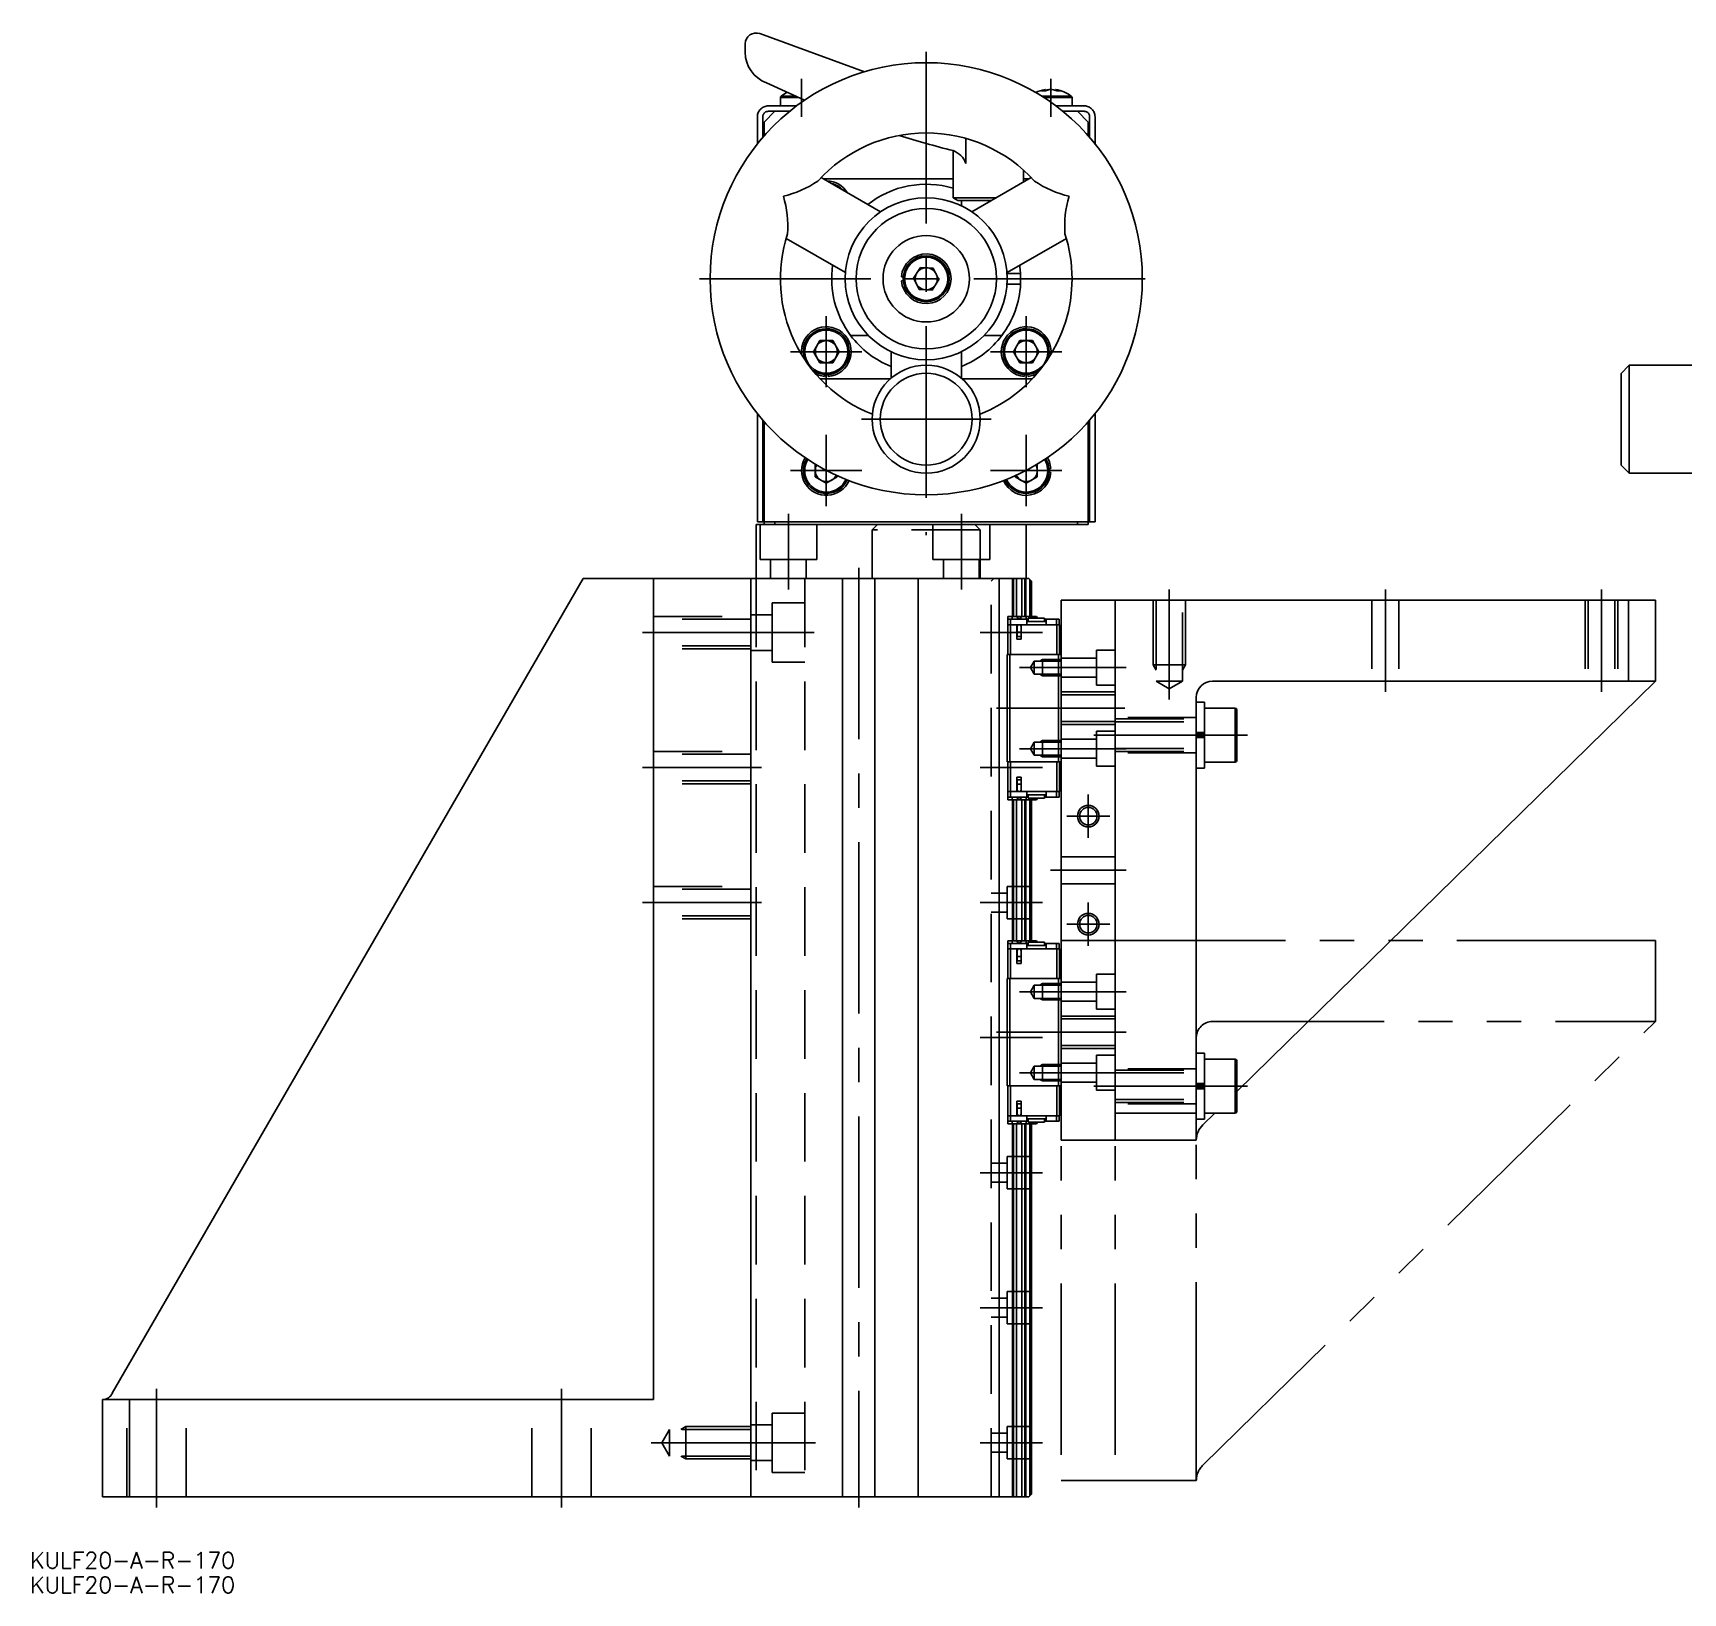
# Model space of a CAD drawing. Extents: x -165 to 344, y -458 to 75.
# Drawn here: x -165.4 to 140.1, y -457.8 to -169 of the extents above; entities that cross this region are included whole.
import ezdxf

# ---------------------------------------------------------------- set-up
doc = ezdxf.new("R2010")
doc.units = 0
for name, pattern in [('CENTER', [50.8, 31.75, -6.35, 6.35, -6.35]), ('DASHED', [19.05, 12.7, -6.35]), ('PHANTOM', [63.5, 31.75, -6.35, 6.35, -6.35, 6.35, -6.35])]:
    doc.linetypes.add(name, pattern=pattern)
doc.layers.get('0').update_dxf_attribs({"linetype": 'CONTINUOUS'})
doc.styles.get("Standard").update_dxf_attribs({"font": 'txt.shx', "height": 3, "bigfont": 'bigfont.shx'})

# ---------------------------------------------------------------- blocks, each defined once
blk = doc.blocks.new('*U3')
at = {"color": 7, "linetype": 'CONTINUOUS'}
blk.add_text('KULF20-A-R-170', height=3, dxfattribs=at).set_placement((-165.87, -453.27))
blk = doc.blocks.new('*U4')
at = {"color": 7, "linetype": 'CONTINUOUS'}
blk.add_text('KULF20-A-R-170', height=3, dxfattribs=at).set_placement((-165.87, -457.82))

msp = doc.modelspace()

# ---------------------------------------------------------------- linework, layer by layer
at = {"color": 7, "linetype": 'CONTINUOUS'}
for p, q in [((-33.5, -172.58), (-33.5, -171)), ((-30.82, -169.12), (-11.44, -176.17)), ((21.99, -179.48), (22.05, -179.48)), ((22.83, -179.48), (22.67, -179.48)), ((22.83, -179.48), (23.33, -179.48)), ((24, -179.48), (23.95, -179.48)), ((24, -179.48), (24.01, -179.48)), ((-27, -180.96), (-23.64, -180.96)), ((-27, -180.96), (-27, -182.5)), ((-26.85, -180.67), (-24.3, -180.67)), ((21.34, -180.67), (25.94, -180.67)), ((21.79, -180.96), (26.06, -180.96)), ((25.94, -180.67), (26.85, -180.67)), ((26.06, -180.96), (27, -180.96)), ((27, -180.96), (27, -182.5)), ((-28, -183.5), (-30, -185.5)), ((-30, -185.5), (-30, -188.04)), ((-25.28, -183.5), (-28, -183.5)), ((30, -185.5), (28, -183.5)), ((30, -185.5), (30, -188.04)), ((7.35, -188.52), (7.35, -193.14)), ((5, -199.5), (5, -190.8)), ((18, -194.38), (18, -196.6)), ((-19.45, -195.77), (-8.46, -202.11)), ((5, -196), (-19.04, -196)), ((19.45, -195.77), (8.46, -202.11)), ((19.04, -196), (18, -196)), ((18.35, -196.4), (18, -196.43)), ((5, -199.5), (12.98, -199.5)), ((5.87, -200), (5, -199.5)), ((5.87, -200), (12.11, -200)), ((6.5, -200), (6.5, -200.98)), ((-25.95, -207.03), (-14.96, -213.37)), ((25.95, -207.03), (14.96, -213.37)), ((-2.35, -214.38), (-1.07, -212.4)), ((1.29, -212.52), (-1.07, -212.4)), ((2.35, -214.62), (1.29, -212.52)), ((14.97, -213.5), (17.47, -213.5)), ((17.47, -215.5), (17.47, -213.5)), ((-4.24, -214.17), (-4.59, -214.14)), ((-4.24, -214.83), (-4.59, -214.86)), ((-1.29, -216.48), (-2.35, -214.38)), ((-1.29, -216.48), (1.07, -216.6)), ((2.35, -214.62), (1.07, -216.6)), ((14.97, -215.5), (17.47, -215.5)), ((-20.86, -228), (-19.68, -225.96)), ((-17.32, -225.96), (-19.68, -225.96)), ((-16.14, -228), (-17.32, -225.96)), ((-14, -225), (-10.71, -225)), ((10.71, -225), (14, -225)), ((16.14, -228), (17.32, -225.96)), ((19.68, -225.96), (17.32, -225.96)), ((20.86, -228), (19.68, -225.96)), ((-19.68, -230.04), (-20.86, -228)), ((-16.14, -228), (-17.32, -230.04)), ((-6.5, -232.9), (-6.5, -228.02)), ((6.5, -232.9), (6.5, -228.02)), ((17.32, -230.04), (16.14, -228)), ((20.86, -228), (19.68, -230.04)), ((-19.68, -230.04), (-17.32, -230.04)), ((17.32, -230.04), (19.68, -230.04)), ((128.65, -232.02), (130.15, -230.52)), ((128.65, -249.02), (128.65, -232.02)), ((155.32, -230.52), (130.15, -230.52)), ((130.15, -250.52), (130.15, -230.52)), ((-19.67, -233), (-6.61, -233)), ((-18.83, -232.24), (-18.86, -232.59)), ((-18.17, -232.24), (-18.14, -232.59)), ((6.61, -233), (19.67, -233)), ((18.17, -232.24), (18.14, -232.59)), ((18.83, -232.24), (18.86, -232.59)), ((-30, -240.96), (-30, -259.5)), ((30, -240.96), (30, -259.5)), ((-20.54, -248.82), (-20.54, -251.18)), ((20.54, -251.18), (20.54, -248.82)), ((22.74, -249.67), (23.09, -249.64)), ((22.74, -250.33), (23.09, -250.36)), ((130.15, -250.52), (128.65, -249.02)), ((-18.5, -252.36), (-20.54, -251.18)), ((-16.46, -251.18), (-18.5, -252.36)), ((-16.46, -251.18), (-16.46, -250.96)), ((16.46, -250.96), (16.46, -251.18)), ((18.5, -252.36), (16.46, -251.18)), ((20.54, -251.18), (18.5, -252.36)), ((155.32, -250.52), (130.15, -250.52)), ((30, -259.5), (-30, -259.5)), ((-30, -260), (-30, -259.5)), ((-28, -259.5), (-28, -260)), ((28, -260), (28, -259.5)), ((30, -259.5), (30, -260)), ((-31.5, -270), (-31.5, -260)), ((-31.5, -260), (18.5, -260)), ((-28, -260), (-30, -260)), ((28, -260), (-28, -260)), ((18.5, -260), (18.5, -270)), ((30, -260), (28, -260)), ((-150.67, -420.8), (-63.52, -270)), ((-63.52, -270), (-50.5, -270)), ((-63.52, -270), (-32.5, -270)), ((-50.5, -422), (-50.5, -270)), ((-50.5, -270), (-32.5, -270)), ((-32.5, -270), (-32.5, -440)), ((-32.5, -270), (-32.5, -440)), ((-32.5, -270), (-15.8, -270)), ((-32.5, -270), (19, -270)), ((-31.5, -270), (18.5, -270)), ((-15.5, -270), (-15.5, -440)), ((-9.5, -270), (-9.5, -440)), ((-9.2, -270), (-2.5, -270)), ((-1.5, -270), (-1.5, -440)), ((12.5, -270), (12, -270)), ((12, -270), (12.49, -270)), ((12.49, -270), (15.95, -270)), ((15.95, -270), (12.5, -270)), ((13.5, -270), (13.5, -440)), ((15.94, -277.05), (15.94, -270)), ((18.55, -270), (15.95, -270)), ((15.95, -270), (18.5, -270)), ((16.15, -277.05), (16.15, -270)), ((16.7, -277.05), (16.7, -270)), ((17.7, -277.05), (17.7, -270)), ((18.25, -277.05), (18.25, -270)), ((18.46, -277.05), (18.46, -270)), ((18.5, -270), (18.55, -270)), ((19.5, -270.5), (19, -270)), ((19.2, -277.05), (19.2, -270.2)), ((19.5, -277.05), (19.5, -270.5)), ((25, -274), (25, -374)), ((35, -274), (25, -274)), ((35, -274), (35, -374)), ((35, -274), (35, -369)), ((130, -274), (35, -274)), ((130, -289), (130, -274)), ((130, -274), (130, -289)), ((130, -274), (135, -274)), ((135, -274), (135, -289)), ((15.1, -277.05), (15.89, -277.05)), ((15.1, -277.55), (15.1, -277.05)), ((15.1, -277.55), (15.1, -278.55)), ((15.6, -277.55), (15.1, -277.55)), ((18.6, -277.55), (15.6, -277.55)), ((15.6, -277.55), (15.6, -278.55)), ((15.89, -277.55), (15.89, -277.05)), ((15.89, -277.05), (16.76, -277.05)), ((17.02, -277.55), (16.76, -277.05)), ((16.76, -277.05), (16.85, -277.05)), ((16.85, -277.05), (17.55, -277.05)), ((17.11, -277.55), (16.85, -277.05)), ((17.11, -277.55), (17.11, -277.55)), ((17.29, -277.55), (17.55, -277.05)), ((17.38, -277.55), (17.64, -277.05)), ((17.55, -277.05), (17.64, -277.05)), ((17.64, -277.05), (18.51, -277.05)), ((18.51, -277.05), (19.13, -277.05)), ((18.51, -277.55), (18.51, -277.05)), ((18.6, -277.55), (18.6, -278.55)), ((18.6, -277.55), (18.9, -277.55)), ((22.2, -277.95), (18.6, -277.95)), ((18.9, -277.35), (18.9, -277.95)), ((21.9, -277.35), (18.9, -277.35)), ((19.13, -277.05), (19.13, -277.35)), ((20.43, -277.05), (19.13, -277.05)), ((20.43, -277.05), (20.61, -277.35)), ((21.9, -277.95), (21.9, -277.35)), ((21.9, -277.55), (22.2, -277.55)), ((24.1, -277.55), (22.2, -277.55)), ((22.2, -277.55), (22.2, -278.55)), ((24.1, -277.55), (24.1, -278.55)), ((24.6, -277.55), (24.1, -277.55)), ((24.6, -277.55), (24.6, -278.55)), ((15.1, -278.55), (15.1, -284.05)), ((15.6, -278.55), (15.1, -278.55)), ((15.6, -278.55), (15.6, -284.05)), ((16.8, -278.55), (15.6, -278.55)), ((17.6, -278.55), (16.8, -278.55)), ((16.8, -281.25), (16.8, -278.55)), ((16.8, -279.35), (16.85, -279.35)), ((16.8, -279.81), (16.85, -279.81)), ((16.85, -278.9), (16.85, -279.95)), ((16.85, -279.95), (17.2, -279.95)), ((16.85, -279.95), (16.85, -280.75)), ((16.85, -280.75), (17.2, -280.75)), ((17.2, -279.95), (17.55, -279.95)), ((17.2, -280.75), (17.55, -280.75)), ((17.55, -279.95), (17.55, -278.9)), ((17.55, -279.35), (17.6, -279.35)), ((17.55, -279.81), (17.6, -279.81)), ((17.55, -280.75), (17.55, -279.95)), ((24.2, -278.55), (17.6, -278.55)), ((17.6, -281.25), (17.6, -278.55)), ((24.2, -278.55), (24.2, -284.05)), ((24.7, -278.55), (24.2, -278.55)), ((24.7, -278.55), (24.7, -284.05)), ((15, -303.95), (15, -284.05)), ((15.5, -284.05), (15, -284.05)), ((15.5, -303.95), (15.5, -284.05)), ((24.5, -284.05), (15.5, -284.05)), ((16.8, -281.25), (17.6, -281.25)), ((24.5, -303.95), (24.5, -284.05)), ((25, -284.05), (24.5, -284.05)), ((25, -303.95), (25, -284.05)), ((53, -289), (130, -289)), ((57.5, -364.97), (135, -289)), ((135, -289), (130, -289)), ((50, -369), (50, -292)), ((51.5, -292.89), (50, -292.89)), ((51.5, -292.89), (51.5, -298.51)), ((57.2, -293.99), (51.5, -293.99)), ((57.2, -298.54), (57.2, -293.99)), ((57.5, -294.29), (57.5, -298.56)), ((51.5, -298.51), (50, -298.51)), ((50, -298.75), (51.4, -298.75)), ((50, -299.22), (51.4, -299.22)), ((51.25, -299.22), (51.25, -298.75)), ((51.5, -298.59), (51.5, -298.51)), ((51.5, -298.54), (51.5, -299.46)), ((57.2, -303.99), (57.2, -298.54)), ((57.5, -298.56), (57.5, -303.69)), ((51.5, -299.46), (50, -299.46)), ((51.5, -299.38), (51.5, -299.46)), ((51.5, -299.46), (51.5, -305.09)), ((15.5, -303.95), (15, -303.95)), ((15.1, -309.45), (15.1, -303.95)), ((24.5, -303.95), (15.5, -303.95)), ((15.6, -309.45), (15.6, -303.95)), ((24.2, -309.45), (24.2, -303.95)), ((25, -303.95), (24.5, -303.95)), ((24.7, -309.45), (24.7, -303.95)), ((50, -305.09), (51.5, -305.09)), ((51.5, -303.99), (57.2, -303.99)), ((16.8, -306.75), (17.6, -306.75)), ((16.8, -306.75), (16.8, -309.45)), ((16.8, -308.19), (16.85, -308.19)), ((16.85, -307.25), (16.85, -308.05)), ((17.2, -307.25), (16.85, -307.25)), ((17.2, -308.05), (16.85, -308.05)), ((16.85, -308.05), (16.85, -309.1)), ((17.55, -307.25), (17.2, -307.25)), ((17.55, -308.05), (17.2, -308.05)), ((17.55, -308.05), (17.55, -307.25)), ((17.55, -309.1), (17.55, -308.05)), ((17.55, -308.19), (17.6, -308.19)), ((17.6, -306.75), (17.6, -309.45)), ((15.1, -310.45), (15.1, -309.45)), ((15.6, -309.45), (15.1, -309.45)), ((15.1, -310.45), (15.1, -310.95)), ((15.6, -310.45), (15.1, -310.45)), ((15.1, -310.95), (15.89, -310.95)), ((15.6, -310.45), (15.6, -309.45)), ((16.8, -309.45), (15.6, -309.45)), ((18.6, -310.45), (15.6, -310.45)), ((15.89, -310.45), (15.89, -310.95)), ((15.89, -310.95), (16.76, -310.95)), ((15.94, -310.95), (15.94, -337.05)), ((16.15, -310.95), (16.15, -337.05)), ((16.7, -310.95), (16.7, -337.05)), ((17.02, -310.45), (16.76, -310.95)), ((16.76, -310.95), (16.85, -310.95)), ((16.8, -308.65), (16.85, -308.65)), ((17.6, -309.45), (16.8, -309.45)), ((17.11, -310.45), (16.85, -310.95)), ((16.85, -310.95), (17.55, -310.95)), ((17.11, -310.45), (17.11, -310.45)), ((17.29, -310.45), (17.55, -310.95)), ((17.38, -310.45), (17.64, -310.95)), ((17.55, -308.65), (17.6, -308.65)), ((17.55, -310.95), (17.64, -310.95)), ((24.2, -309.45), (17.6, -309.45)), ((17.64, -310.95), (18.51, -310.95)), ((17.7, -310.95), (17.7, -337.05)), ((18.25, -310.95), (18.25, -337.05)), ((18.46, -310.95), (18.46, -337.05)), ((18.51, -310.45), (18.51, -310.95)), ((18.51, -310.95), (19.13, -310.95)), ((18.6, -310.45), (18.6, -309.45)), ((22.2, -310.05), (18.6, -310.05)), ((18.6, -310.45), (18.9, -310.45)), ((18.9, -310.05), (18.9, -310.65)), ((21.9, -310.65), (18.9, -310.65)), ((19.13, -310.95), (19.13, -310.65)), ((20.43, -310.95), (19.13, -310.95)), ((19.2, -310.95), (19.2, -337.05)), ((19.5, -310.95), (19.5, -337.05)), ((20.43, -310.95), (20.61, -310.65)), ((21.9, -310.65), (21.9, -310.05)), ((21.9, -310.45), (22.2, -310.45)), ((22.2, -310.45), (22.2, -309.45)), ((24.1, -310.45), (22.2, -310.45)), ((24.1, -310.45), (24.1, -309.45)), ((24.6, -310.45), (24.1, -310.45)), ((24.7, -309.45), (24.2, -309.45)), ((24.6, -310.45), (24.6, -309.45)), ((15.1, -337.05), (15.89, -337.05)), ((15.1, -337.55), (15.1, -337.05)), ((15.1, -337.55), (15.1, -338.55)), ((15.6, -337.55), (15.1, -337.55)), ((15.1, -338.55), (15.1, -344.05)), ((15.6, -338.55), (15.1, -338.55)), ((18.6, -337.55), (15.6, -337.55)), ((15.6, -337.55), (15.6, -338.55)), ((15.6, -338.55), (15.6, -344.05)), ((16.8, -338.55), (15.6, -338.55)), ((15.89, -337.05), (16.76, -337.05)), ((15.89, -337.55), (15.89, -337.05)), ((17.02, -337.55), (16.76, -337.05)), ((16.76, -337.05), (16.85, -337.05)), ((16.8, -341.25), (16.8, -338.55)), ((17.6, -338.55), (16.8, -338.55)), ((16.85, -337.05), (17.55, -337.05)), ((17.11, -337.55), (16.85, -337.05)), ((16.85, -338.9), (16.85, -339.95)), ((17.11, -337.55), (17.11, -337.55)), ((17.29, -337.55), (17.55, -337.05)), ((17.38, -337.55), (17.64, -337.05)), ((17.55, -337.05), (17.64, -337.05)), ((17.55, -339.95), (17.55, -338.9)), ((17.6, -341.25), (17.6, -338.55)), ((24.2, -338.55), (17.6, -338.55)), ((17.64, -337.05), (18.51, -337.05)), ((18.51, -337.05), (19.13, -337.05)), ((18.51, -337.55), (18.51, -337.05)), ((18.6, -337.55), (18.6, -338.55)), ((18.6, -337.55), (18.9, -337.55)), ((22.2, -337.95), (18.6, -337.95)), ((18.9, -337.35), (18.9, -337.95)), ((21.9, -337.35), (18.9, -337.35)), ((19.13, -337.05), (19.13, -337.35)), ((20.43, -337.05), (19.13, -337.05)), ((20.43, -337.05), (20.61, -337.35)), ((21.9, -337.95), (21.9, -337.35)), ((21.9, -337.55), (22.2, -337.55)), ((24.1, -337.55), (22.2, -337.55)), ((22.2, -337.55), (22.2, -338.55)), ((24.1, -337.55), (24.1, -338.55)), ((24.6, -337.55), (24.1, -337.55)), ((24.2, -338.55), (24.2, -344.05)), ((24.7, -338.55), (24.2, -338.55)), ((24.6, -337.55), (24.6, -338.55)), ((24.7, -338.55), (24.7, -344.05)), ((16.8, -339.35), (16.85, -339.35)), ((16.8, -339.81), (16.85, -339.81)), ((16.8, -341.25), (17.6, -341.25)), ((16.85, -339.95), (17.2, -339.95)), ((16.85, -339.95), (16.85, -340.75)), ((16.85, -340.75), (17.2, -340.75)), ((17.2, -339.95), (17.55, -339.95)), ((17.2, -340.75), (17.55, -340.75)), ((17.55, -339.35), (17.6, -339.35)), ((17.55, -339.81), (17.6, -339.81)), ((17.55, -340.75), (17.55, -339.95)), ((15, -363.95), (15, -344.05)), ((15.5, -344.05), (15, -344.05)), ((15.5, -363.95), (15.5, -344.05)), ((24.5, -344.05), (15.5, -344.05)), ((24.5, -363.95), (24.5, -344.05)), ((25, -344.05), (24.5, -344.05)), ((25, -363.95), (25, -344.05)), ((51.5, -357.89), (50, -357.89)), ((51.5, -357.89), (51.5, -363.51)), ((57.2, -358.99), (51.5, -358.99)), ((57.2, -363.54), (57.2, -358.99)), ((57.5, -359.29), (57.5, -363.56)), ((15.5, -363.95), (15, -363.95)), ((15.1, -369.45), (15.1, -363.95)), ((24.5, -363.95), (15.5, -363.95)), ((15.6, -369.45), (15.6, -363.95)), ((24.2, -369.45), (24.2, -363.95)), ((25, -363.95), (24.5, -363.95)), ((24.7, -369.45), (24.7, -363.95)), ((51.5, -363.51), (50, -363.51)), ((50, -363.75), (51.4, -363.75)), ((50, -364.22), (51.4, -364.22)), ((51.5, -364.46), (50, -364.46)), ((51.25, -364.22), (51.25, -363.75)), ((51.5, -363.59), (51.5, -363.51)), ((51.5, -363.54), (51.5, -364.46)), ((51.5, -364.38), (51.5, -364.46)), ((51.5, -364.46), (51.5, -370.09)), ((57.2, -368.99), (57.2, -363.54)), ((57.5, -363.56), (57.5, -368.69)), ((15.6, -369.45), (15.1, -369.45)), ((15.1, -370.45), (15.1, -369.45)), ((16.8, -369.45), (15.6, -369.45)), ((15.6, -370.45), (15.6, -369.45)), ((16.8, -366.75), (17.6, -366.75)), ((16.8, -366.75), (16.8, -369.45)), ((16.8, -368.19), (16.85, -368.19)), ((16.8, -368.65), (16.85, -368.65)), ((17.6, -369.45), (16.8, -369.45)), ((17.2, -367.25), (16.85, -367.25)), ((16.85, -367.25), (16.85, -368.05)), ((17.2, -368.05), (16.85, -368.05)), ((16.85, -368.05), (16.85, -369.1)), ((17.55, -367.25), (17.2, -367.25)), ((17.55, -368.05), (17.2, -368.05)), ((17.55, -368.05), (17.55, -367.25)), ((17.55, -369.1), (17.55, -368.05)), ((17.55, -368.19), (17.6, -368.19)), ((17.55, -368.65), (17.6, -368.65)), ((17.6, -366.75), (17.6, -369.45)), ((24.2, -369.45), (17.6, -369.45)), ((18.6, -370.45), (18.6, -369.45)), ((22.2, -370.45), (22.2, -369.45)), ((24.1, -370.45), (24.1, -369.45)), ((24.7, -369.45), (24.2, -369.45)), ((24.6, -370.45), (24.6, -369.45)), ((35, -374), (35, -369)), ((35, -369), (50, -369)), ((50, -369), (35, -369)), ((50, -369), (50, -374)), ((51.2, -371.14), (53.4, -368.99)), ((51.5, -368.99), (57.2, -368.99)), ((15.6, -370.45), (15.1, -370.45)), ((15.1, -370.45), (15.1, -370.95)), ((15.1, -370.95), (15.89, -370.95)), ((18.6, -370.45), (15.6, -370.45)), ((15.89, -370.45), (15.89, -370.95)), ((15.89, -370.95), (16.76, -370.95)), ((15.94, -440), (15.94, -370.95)), ((16.15, -440), (16.15, -370.95)), ((16.7, -440), (16.7, -370.95)), ((17.02, -370.45), (16.76, -370.95)), ((16.76, -370.95), (16.85, -370.95)), ((17.11, -370.45), (16.85, -370.95)), ((16.85, -370.95), (17.55, -370.95)), ((17.11, -370.45), (17.11, -370.45)), ((17.29, -370.45), (17.55, -370.95)), ((17.38, -370.45), (17.64, -370.95)), ((17.55, -370.95), (17.64, -370.95)), ((17.64, -370.95), (18.51, -370.95)), ((17.7, -440), (17.7, -370.95)), ((18.25, -440), (18.25, -370.95)), ((18.46, -440), (18.46, -370.95)), ((18.51, -370.45), (18.51, -370.95)), ((18.51, -370.95), (19.13, -370.95)), ((22.2, -370.05), (18.6, -370.05)), ((18.6, -370.45), (18.9, -370.45)), ((18.9, -370.05), (18.9, -370.65)), ((21.9, -370.65), (18.9, -370.65)), ((19.13, -370.95), (19.13, -370.65)), ((20.43, -370.95), (19.13, -370.95)), ((19.2, -439.8), (19.2, -370.95)), ((19.5, -439.5), (19.5, -370.95)), ((20.43, -370.95), (20.61, -370.65)), ((21.9, -370.65), (21.9, -370.05)), ((21.9, -370.45), (22.2, -370.45)), ((24.1, -370.45), (22.2, -370.45)), ((24.6, -370.45), (24.1, -370.45)), ((50, -370.09), (51.5, -370.09)), ((35, -374), (25, -374)), ((50, -374), (35, -374)), ((-147.5, -422), (-152.5, -422)), ((-152.5, -422), (-152.5, -440)), ((-147.5, -422), (-50.5, -422)), ((-147.5, -440), (-147.5, -422)), ((-147.5, -422), (-147.5, -440)), ((19.5, -439.5), (19, -440)), ((-152.5, -440), (-147.5, -440)), ((-32.5, -440), (-147.5, -440)), ((-32.5, -440), (19, -440))]:
    msp.add_line(p, q, dxfattribs=at)
at = {"color": 1, "linetype": 'CENTER'}
for p, q in [((0, -172.5), (0, -262)), ((-23.08, -177.48), (-23.08, -184.5)), ((23.08, -177.48), (23.08, -184.5)), ((-42, -214.5), (42, -214.5)), ((-18.5, -234.6), (-18.5, -221.4)), ((18.5, -234.6), (18.5, -221.4)), ((-11.9, -228), (-25.1, -228)), ((25.1, -228), (11.9, -228)), ((-12, -240.5), (12, -240.5)), ((-18.5, -256.6), (-18.5, -243.4)), ((18.5, -256.6), (18.5, -243.4)), ((-11.9, -250), (-25.1, -250)), ((25.1, -250), (11.9, -250)), ((-25.5, -258), (-25.5, -272)), ((6.5, -258), (6.5, -272)), ((-12.5, -268), (-12.5, -442)), ((45, -292.42), (45, -272)), ((85, -291), (85, -272)), ((125, -291), (125, -272)), ((-52.5, -280), (-20.5, -280)), ((21.5, -280), (10, -280)), ((26.5, -286.5), (17.29, -286.5)), ((25, -286.5), (37, -286.5)), ((26.5, -294), (13, -294)), ((25, -294), (36.75, -294)), ((31, -299), (59.5, -299)), ((26.5, -301.5), (17.29, -301.5)), ((25, -301.5), (37, -301.5)), ((-52.5, -305), (-30.5, -305)), ((21.5, -305), (10, -305)), ((30, -318), (30, -310)), ((26, -314), (34, -314)), ((37, -324), (23, -324)), ((-30.5, -330), (-52.5, -330)), ((21.5, -330), (10, -330)), ((30, -338), (30, -330)), ((26, -334), (34, -334)), ((26.5, -346.5), (17.29, -346.5)), ((25, -346.5), (37, -346.5)), ((26.5, -354), (13, -354)), ((25, -354), (37, -354)), ((21.5, -355), (10, -355)), ((26.5, -361.5), (17.29, -361.5)), ((25, -361.5), (37, -361.5)), ((59.5, -364), (31, -364)), ((21.5, -380), (10, -380)), ((21.5, -405), (10, -405)), ((-142.5, -420), (-142.5, -442)), ((-67.5, -420), (-67.5, -442)), ((-50.92, -430), (-20.5, -430)), ((21.5, -430), (10, -430))]:
    msp.add_line(p, q, dxfattribs=at)
at = {"color": 3, "linetype": 'PHANTOM'}
for p, q in [((-29.25, -182.5), (-24, -182.5)), ((24, -182.5), (29.25, -182.5)), ((-31.25, -189.53), (-31.25, -184.5)), ((-30.25, -184.5), (-30.25, -188.33)), ((-25.28, -183.5), (-29.25, -183.5)), ((29.25, -183.5), (25.28, -183.5)), ((30.25, -188.33), (30.25, -184.5)), ((31.25, -184.5), (31.25, -189.53)), ((-31.25, -259.5), (-31.25, -239.47)), ((-30.25, -240.67), (-30.25, -259.5)), ((30.25, -259.5), (30.25, -240.67)), ((31.25, -239.47), (31.25, -259.5)), ((-30.25, -259.5), (-31.25, -259.5)), ((-30, -259.5), (-30.25, -259.5)), ((30.25, -259.5), (30, -259.5)), ((31.25, -259.5), (30.25, -259.5)), ((25, -337), (25, -437)), ((35, -337), (25, -337)), ((35, -337), (35, -432)), ((35, -337), (35, -437)), ((130, -337), (35, -337)), ((130, -337), (135, -337)), ((135, -337), (135, -352)), ((51.2, -434.14), (135, -352)), ((53, -352), (130, -352)), ((135, -352), (130, -352)), ((50, -432), (50, -355)), ((50, -432), (50, -437)), ((35, -437), (25, -437)), ((50, -437), (35, -437))]:
    msp.add_line(p, q, dxfattribs=at)
at = {"color": 3, "linetype": 'DASHED'}
for p, q in [((-30.75, -266.5), (-30.75, -260)), ((-20.25, -266.5), (-20.25, -260)), ((-10, -261), (-9, -260)), ((10, -261), (-10, -261)), ((-10, -261), (-10, -270)), ((1.25, -266.5), (1.25, -260)), ((10, -261), (9, -260)), ((10, -261), (10, -270)), ((11.75, -266.5), (11.75, -260)), ((-30.75, -266.5), (-20.25, -266.5)), ((-28.8, -270), (-28.8, -266.5)), ((-22.2, -270), (-22.2, -266.5)), ((1.25, -266.5), (11.75, -266.5)), ((3.2, -270), (3.2, -266.5)), ((9.8, -270), (9.8, -266.5)), ((-31.5, -270), (-31.5, -440)), ((-22.5, -270), (-22.5, -440)), ((12, -440), (12, -270)), ((12.5, -270), (12, -270.5)), ((13.5, -270), (12.5, -270)), ((-28.5, -274.5), (-28.5, -283.3)), ((-22.5, -274.5), (-28.5, -274.5)), ((42, -274), (42, -286)), ((42.54, -274), (42.54, -289)), ((47.46, -289), (47.46, -274)), ((48, -286), (48, -274)), ((82.5, -274), (82.5, -289)), ((87.5, -274), (87.5, -289)), ((122, -274), (122, -289)), ((122.54, -274), (122.54, -289)), ((127.46, -274), (127.46, -289)), ((128, -274), (128, -289)), ((-50.5, -277), (-32.5, -277)), ((-32.5, -277.54), (-50.5, -277.54)), ((-28.5, -276.7), (-32.5, -276.7)), ((-32.5, -282.46), (-50.5, -282.46)), ((-32.5, -283), (-50.5, -283)), ((-32.5, -283.3), (-28.5, -283.3)), ((-28.5, -283.3), (-28.5, -285.5)), ((31.5, -289.75), (31.5, -283.25)), ((35, -283.25), (31.5, -283.25)), ((-28.5, -285.5), (-22.5, -285.5)), ((20, -285.27), (19.29, -286.5)), ((20, -287.73), (19.29, -286.5)), ((20, -287.73), (20, -285.27)), ((25, -285.27), (20, -285.27)), ((21.5, -285), (21.03, -285.27)), ((21.5, -285), (21.5, -288)), ((25, -285), (21.5, -285)), ((31.5, -284.75), (25, -284.75)), ((48, -286), (42, -286)), ((42, -286), (42.54, -286.94)), ((48, -286), (47.46, -286.94)), ((25, -287.73), (20, -287.73)), ((21.5, -288), (21.03, -287.73)), ((25, -288), (21.5, -288)), ((31.5, -288.25), (25, -288.25)), ((35, -289.75), (31.5, -289.75)), ((42.54, -289), (45, -290.42)), ((42.54, -289), (47.46, -289)), ((47.46, -289), (45, -290.42)), ((35, -291), (25, -291)), ((25, -291.54), (35, -291.54)), ((50, -295.75), (35, -295.75)), ((35, -296), (50, -296)), ((35, -296.46), (25, -296.46)), ((35, -297), (25, -297)), ((35, -298.25), (31.5, -298.25)), ((31.5, -304.75), (31.5, -298.25)), ((35, -296.54), (50, -296.54)), ((-50.5, -302), (-32.5, -302)), ((20, -300.27), (19.29, -301.5)), ((20, -302.73), (19.29, -301.5)), ((25, -300.27), (20, -300.27)), ((20, -302.73), (20, -300.27)), ((21.5, -300), (21.03, -300.27)), ((25, -300), (21.5, -300)), ((21.5, -300), (21.5, -303)), ((31.5, -299.75), (25, -299.75)), ((35, -301.46), (50, -301.46)), ((35, -302), (50, -302)), ((50, -302.25), (35, -302.25)), ((-32.5, -302.54), (-50.5, -302.54)), ((25, -302.73), (20, -302.73)), ((21.5, -303), (21.03, -302.73)), ((25, -303), (21.5, -303)), ((31.5, -303.25), (25, -303.25)), ((35, -304.75), (31.5, -304.75)), ((-32.5, -307.46), (-50.5, -307.46)), ((-32.5, -308), (-50.5, -308)), ((35, -321.5), (25, -321.5)), ((35, -326.5), (25, -326.5)), ((-50.5, -327), (-32.5, -327)), ((-32.5, -327.54), (-50.5, -327.54)), ((15, -328.25), (12, -328.25)), ((19.5, -327), (15, -327)), ((15, -327), (15, -333)), ((-32.5, -332.46), (-50.5, -332.46)), ((15, -331.75), (12, -331.75)), ((-32.5, -333), (-50.5, -333)), ((19.5, -333), (15, -333)), ((21.5, -345), (21.03, -345.27)), ((25, -345), (21.5, -345)), ((21.5, -345), (21.5, -348)), ((31.5, -344.75), (25, -344.75)), ((35, -343.25), (31.5, -343.25)), ((31.5, -349.75), (31.5, -343.25)), ((20, -345.27), (19.29, -346.5)), ((20, -347.73), (19.29, -346.5)), ((25, -345.27), (20, -345.27)), ((20, -347.73), (20, -345.27)), ((25, -347.73), (20, -347.73)), ((21.5, -348), (21.03, -347.73)), ((25, -348), (21.5, -348)), ((31.5, -348.25), (25, -348.25)), ((35, -351), (25, -351)), ((35, -349.75), (31.5, -349.75)), ((35, -351.54), (25, -351.54)), ((25, -356.46), (35, -356.46)), ((35, -357), (25, -357)), ((20, -360.27), (19.29, -361.5)), ((20, -362.73), (20, -360.27)), ((25, -360.27), (20, -360.27)), ((21.5, -360), (21.03, -360.27)), ((21.5, -360), (21.5, -363)), ((25, -360), (21.5, -360)), ((31.5, -359.75), (25, -359.75)), ((31.5, -364.75), (31.5, -358.25)), ((35, -358.25), (31.5, -358.25)), ((20, -362.73), (19.29, -361.5)), ((25, -362.73), (20, -362.73)), ((21.5, -363), (21.03, -362.73)), ((25, -363), (21.5, -363)), ((31.5, -363.25), (25, -363.25)), ((50, -360.75), (35, -360.75)), ((35, -361), (50, -361)), ((35, -361.54), (50, -361.54)), ((35, -364.75), (31.5, -364.75)), ((35, -366.46), (50, -366.46)), ((35, -367), (50, -367)), ((50, -367.25), (35, -367.25)), ((15, -378.25), (12, -378.25)), ((15, -383), (15, -377)), ((19.5, -377), (15, -377)), ((15, -381.75), (12, -381.75)), ((19.5, -383), (15, -383)), ((15, -408), (15, -402)), ((19.5, -402), (15, -402)), ((15, -403.25), (12, -403.25)), ((15, -406.75), (12, -406.75)), ((19.5, -408), (15, -408)), ((-148, -440), (-148, -422)), ((-137, -440), (-137, -422)), ((-73, -440), (-73, -422)), ((-62, -440), (-62, -422)), ((-22.5, -424.5), (-28.5, -424.5)), ((-28.5, -424.5), (-28.5, -433.3)), ((-47.5, -427.54), (-48.92, -430)), ((-32.5, -427.54), (-47.5, -427.54)), ((-47.5, -432.46), (-47.5, -427.54)), ((-44.5, -427), (-45.44, -427.54)), ((-44.5, -427), (-32.5, -427)), ((-44.5, -427), (-44.5, -433)), ((-28.5, -426.7), (-32.5, -426.7)), ((19.5, -427), (15, -427)), ((15, -433), (15, -427)), ((-47.5, -432.46), (-48.92, -430)), ((15, -428.25), (12, -428.25)), ((-32.5, -432.46), (-47.5, -432.46)), ((-44.5, -433), (-45.44, -432.46)), ((-32.5, -433), (-44.5, -433)), ((-32.5, -433.3), (-28.5, -433.3)), ((-28.5, -433.3), (-28.5, -435.5)), ((15, -431.75), (12, -431.75)), ((19.5, -433), (15, -433)), ((-28.5, -435.5), (-22.5, -435.5)), ((13.5, -440), (12, -440))]:
    msp.add_line(p, q, dxfattribs=at)
at = {"color": 7, "linetype": 'CONTINUOUS', "flags": 128}
for points in [[(-22.52, -181.44), (-25.39, -180.17), (-29.55, -178.22)], [(17.47, -213.5), (17.35, -212.22), (17.32, -212.01)], [(-20.4, -232.19), (-20.11, -232.31), (-18.86, -232.59)], [(18.86, -232.59), (20.11, -232.31), (20.4, -232.19)], [(22.5, -250), (22.32, -248.82), (21.93, -247.95)], [(22.14, -247.81), (22.56, -248.75), (22.75, -250)], [(23.09, -249.64), (22.81, -248.39), (22.43, -247.62)]]:
    msp.add_lwpolyline(points, dxfattribs=at)
at = {"color": 7, "linetype": 'CONTINUOUS'}
for centre, radius in [((0, -214.5), 40), ((0, -214.5), 15), ((0, -214.5), 13), ((0, -214.5), 8), ((0, -214.5), 4.25), ((0, -214.5), 4), ((-18.5, -228), 4), ((18.5, -228), 4), ((0, -240.5), 10), ((0, -240.5), 8.5), ((30, -314), 1.62), ((30, -334), 1.62)]:
    msp.add_circle(centre, radius, dxfattribs=at)
at = {"color": 3, "linetype": 'CONTINUOUS'}
for centre in [(30, -314), (30, -334)]:
    msp.add_circle(centre, 2, dxfattribs=at)
at = {"color": 7, "linetype": 'CONTINUOUS'}
for centre, radius, start, end in [((-31.5, -171), 2, 70, 180), ((-27.5, -172.58), 6, 180, 250), ((-23, -185.9), 6.5, 115.0209, 126.3584), ((23, -185.9), 6.5, 98.9312, 114.9749), ((22.67, -182.4), 2.99, 102.0034, 116.6964), ((21.72, -183.91), 4.19, 84.6164, 95.3836), ((23.37, -183.4), 3.99, 100.1094, 112.9255), ((23.45, -182.4), 2.99, 102.0034, 116.6964), ((22.63, -183.4), 3.99, 67.0745, 79.8906), ((23.3, -183.4), 3.99, 67.0745, 79.8906), ((23, -185.9), 6.5, 53.6416, 81.0688), ((24.52, -182.71), 2.99, 83.6264, 96.3736), ((-26.64, -180.96), 0.36, 126.3584, 180), ((26.64, -180.96), 0.36, 0, 53.6416), ((0, -214.5), 27, 42.0501, 137.9613), ((48.95, -16.24), 180, 252.5593, 255.8569), ((3.6, -194.54), 4, 20.5, 70), ((-31.06, -180.09), 19.69, 283.5447, 303.9872), ((-18.5, -201), 4.6, 31.9231, 88.0769), ((-18.5, -201), 4.25, 42.7419, 77.2581), ((0, -214.5), 17.5, 73.3985, 128.1963), ((31.06, -180.09), 19.69, 236.0128, 256.4553), ((-44.78, -204.76), 19.15, 355.7649, 16.7622), ((44.78, -204.76), 19.15, 163.2378, 184.2351), ((0, -214.5), 27, 162.0545, 248.355), ((0, -214.5), 27, 0, 17.9696), ((0, -214.5), 4.6, 184.5, 175.5), ((0, -214.5), 17.5, 171.8037, 216.8699), ((0, -214.5), 2.04, 146.9754, 206.9754), ((0, -214.5), 2.04, 86.9754, 146.9754), ((0, -214.5), 2.04, 26.9754, 86.9754), ((0, -214.5), 2.04, 326.9754, 26.9754), ((0, -214.5), 2.04, 206.9754, 266.9754), ((0, -214.5), 2.04, 266.9754, 326.9754), ((0, -214.5), 27, 291.645, 0), ((0, -214.5), 17.5, 323.1301, 356.7242), ((-18.5, -228), 4.6, 274.5, 186.596), ((-18.5, -228), 4.25, 270, 199.4003), ((-18.5, -228), 2.04, 90, 150), ((-18.5, -228), 2.04, 30, 90), ((0, -214.5), 17.5, 216.8699, 248.1963), ((0, -214.5), 17.5, 291.8037, 323.1301), ((18.5, -228), 4.6, 353.404, 265.5), ((18.5, -228), 4.25, 340.5997, 270), ((18.5, -228), 2.04, 90, 150), ((18.5, -228), 2.04, 30, 90), ((-18.5, -228), 2.04, 150, 210), ((-18.5, -228), 2.04, 210, 270), ((-18.5, -228), 2.04, 270, 330), ((-18.5, -228), 2.04, 330, 30), ((18.5, -228), 2.04, 150, 210), ((18.5, -228), 2.04, 210, 270), ((18.5, -228), 2.04, 270, 330), ((18.5, -228), 2.04, 330, 30), ((-18.5, -228), 4.25, 232.8384, 270), ((18.5, -228), 4.25, 270, 307.1616), ((-18.5, -250), 4.6, 148.7914, 336.1582), ((-18.5, -250), 4.25, 149.0102, 335.9393), ((-18.5, -250), 4, 149.1631, 335.7864), ((-18.5, -250), 2.04, 150.1366, 180), ((-18.5, -250), 2.04, 180, 240), ((18.5, -250), 4.6, 203.8418, 355.5), ((18.5, -250), 4.25, 204.0607, 0), ((18.5, -250), 4, 204.2136, 0), ((18.5, -250), 2.04, 300, 0), ((18.5, -250), 2.04, 0, 29.8634), ((-18.5, -250), 2.04, 240, 300), ((-18.5, -250), 2.04, 300, 334.8129), ((18.5, -250), 2.04, 205.1871, 240), ((18.5, -250), 2.04, 240, 300), ((17.2, -278.9), 0.35, 90, 180), ((17.2, -278.9), 0.35, 0, 90), ((53, -292), 3, 90, 180), ((57.2, -294.29), 0.3, 0, 90), ((57.2, -303.69), 0.3, 270, 0), ((17.2, -309.1), 0.35, 180, 270), ((17.2, -309.1), 0.35, 270, 0), ((17.2, -338.9), 0.35, 90, 180), ((17.2, -338.9), 0.35, 0, 90), ((57.2, -359.29), 0.3, 0, 90), ((17.2, -369.1), 0.35, 180, 270), ((17.2, -369.1), 0.35, 270, 0), ((57.2, -368.69), 0.3, 270, 0), ((54, -374), 4, 134.428, 180), ((-152.5, -420), 2, 270, 336.5392)]:
    msp.add_arc(centre, radius, start, end, dxfattribs=at)
at = {"color": 3, "linetype": 'PHANTOM'}
for centre, radius, start, end in [((-29.25, -184.5), 2, 90, 180), ((29.25, -184.5), 2, 0, 90), ((-29.25, -184.5), 1, 90, 180), ((29.25, -184.5), 1, 0, 90), ((53, -355), 3, 90, 180), ((54, -437), 4, 134.428, 180)]:
    msp.add_arc(centre, radius, start, end, dxfattribs=at)

# ---------------------------------------------------------------- block references
at = {"color": 7, "linetype": 'CONTINUOUS'}
for name in ['*U3', '*U4']:
    msp.add_blockref(name, (0, 0), dxfattribs=at)

doc.saveas('drawing.dxf')
